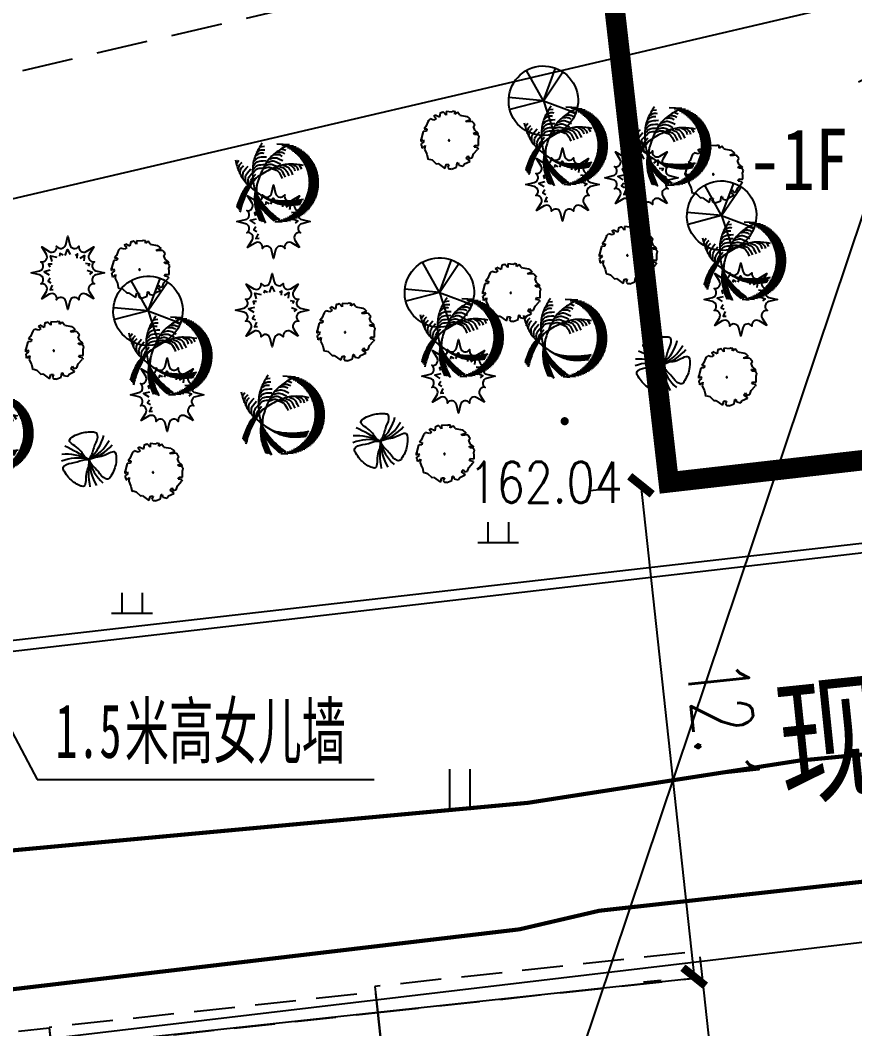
# Model space of a CAD drawing. Extents: x -809667 to 586099, y 3084146 to 3634412.
# Drawn here: x 381918.94 to 381939.36, y 3085664.1 to 3085688.77 of the extents above; entities that cross this region are included whole.
import ezdxf
from ezdxf.enums import TextEntityAlignment as Align

# ---------------------------------------------------------------- set-up
doc = ezdxf.new("R2010")
doc.units = 0
doc.header["$LTSCALE"] = 0.5
doc.header["$PDSIZE"] = 0.2
for name, pattern in [('CONTINOUS', [0]), ('DASHED', [0.75, 0.5, -0.25]), ('X3', [5, 4, -1]), ('X5', [3, 2, -1])]:
    doc.linetypes.add(name, pattern=pattern)
doc.layers.get('0').update_dxf_attribs({"linetype": 'CONTINUOUS'})
doc.layers.get('Defpoints').update_dxf_attribs({"linetype": 'CONTINUOUS'})
for name, color, linetype in [('A-S-TREE', 95, 'CONTINUOUS'), ('DIM_COOR', 3, 'CONTINUOUS'), ('DIM_LEAD', 3, 'CONTINUOUS'), ('dxt', 252, 'CONTINUOUS'), ('GCD', 252, 'CONTINUOUS'), ('JMD', 7, 'CONTINUOUS'), ('PUB_DIM', 3, 'CONTINUOUS'), ('TREE', 3, 'CONTINUOUS'), ('TREE1', 7, 'CONTINUOUS'), ('图框', 4, 'CONTINUOUS'), ('建筑', 7, 'CONTINUOUS'), ('文字', 7, 'CONTINUOUS'), ('树木', 94, 'CONTINUOUS'), ('绿化图层', 84, 'CONTINUOUS'), ('设计图层', 7, 'CONTINUOUS'), ('道路', 4, 'CONTINUOUS')]:
    doc.layers.add(name, color=color, linetype=linetype)
doc.styles.add('-宋体', font='', dxfattribs={"width": 0.6})
doc.styles.add('_TCH_DIM_T3', font='SIMPLEX', dxfattribs={"width": 0.705882, "bigfont": 'GBCBIG'})
doc.styles.add('DIMST', font='', dxfattribs={"width": 0.8})
doc.styles.add('HZ', font='', dxfattribs={"width": 0.8})
doc.styles.get("Standard").update_dxf_attribs({"font": 'rs.shx', "bigfont": 'hztxt.shx'})
doc.styles.get('-宋体').set_extended_font_data('NSimSun')
doc.styles.get('DIMST').set_extended_font_data('SimSun')
doc.styles.get('HZ').set_extended_font_data('NSimSun')
doc.linetypes.add('10422', pattern='A,2,[150,AAA.SHX,S=1,R=0,X=0,Y=1],2,[177,AAA.SHX,S=1,R=0,X=0,Y=0.8],1e-09', length=4)
doc.dimstyles.new('_TCH_ARCH&&1', dxfattribs={"dimtxt": 1.4875, "dimasz": 0.5, "dimexe": 1.25, "dimexo": 1.5, "dimgap": 0.63125, "dimtad": 1, "dimdec": 1, "dimzin": 0, "dimdsep": 46, "dimtxsty": '_TCH_DIM_T3', "dimblk": 'ARCHTICK', "dimcen": 0.09, "dimclrt": 7, "dimazin": 2, "dimtfac": 1, "dimtdec": 1, "dimtix": 1, "dimtmove": 2, "dimatfit": 3, "dimfxl": 0, "dimtolj": 1, "dimtzin": 0, "dimarcsym": 0})

# ---------------------------------------------------------------- blocks, each defined once
blk = doc.blocks.new('gc119')
at = {"color": 0}
for p, q in [((-0.5, 1), (-0.5, 0)), ((0.5, 1), (0.5, 0)), ((-1, 0), (1, 0))]:
    blk.add_line(p, q, dxfattribs=at)
blk = doc.blocks.new('gc121')
at = {"color": 0}
for p, q in [((-0.5, -1), (-0.5, 1)), ((0.5, -1), (0.5, 1))]:
    blk.add_line(p, q, dxfattribs=at)
blk = doc.blocks.new('GC200')
at = {"color": 0, "linetype": 'Continuous', "const_width": 0.2, "flags": 128}
blk.add_lwpolyline([(-0.1, 0, 1), (0.1, 0, 1)], format="xyb", close=True, dxfattribs=at)
blk = doc.blocks.new('TREE1')
at = {"layer": 'A-S-TREE', "color": 0}
for p, q in [((-50, 23), (36, 4021)), ((-50, 23), (-3120, 2586)), ((-49, 22), (-3255, -2371)), ((-49, 23), (-2621, -3042)), ((-50, 23), (629, -3920)), ((-50, 23), (3590, -1636)), ((-50, 23), (3937, -304))]:
    blk.add_line(p, q, dxfattribs=at)
blk.add_ellipse((-50, 22), major_axis=(4000, 0), ratio=0.9999998, dxfattribs=at)
blk = doc.blocks.new('T-7')
at = {"layer": 'TREE', "color": 8, "ltscale": 200, "xscale": 0.4020618556701031, "yscale": 0.4020618556701031, "zscale": 0.4020618556701031, "rotation": 199.2879054791862}
blk.add_blockref('TREE1', (4, 110), dxfattribs=at)
blk = doc.blocks.new('*E54')
at = {"layer": 'TREE', "color": 0}
blk.add_ellipse((-2.37, 3.56), major_axis=(2.7, 1.39), ratio=1, start_param=0.518575, end_param=0.519414, dxfattribs=at)
blk = doc.blocks.new('A$C4C586FE1')
at = {"layer": 'TREE', "color": 0}
for p, q in [((570, 2555), (514, 2441)), ((785, 2557), (585, 2566)), ((842, 2436), (785, 2557)), ((1100, 2801), (873, 2660)), ((873, 2660), (885, 2449)), ((1294, 2743), (1193, 2819)), ((1261, 2599), (1294, 2743)), ((1389, 2617), (1261, 2599)), ((1418, 2836), (1389, 2617)), ((1787, 2660), (1418, 2836)), ((1875, 2686), (1787, 2660)), ((2108, 2532), (1875, 2686)), ((2261, 2516), (2108, 2532)), ((2273, 2551), (2261, 2516)), ((2411, 2297), (2336, 2500)), ((208, 2079), (171, 1878)), ((330, 2136), (208, 2079)), ((514, 2441), (288, 2276)), ((288, 2276), (288, 2250)), ((288, 2250), (484, 2157)), ((422, 2031), (330, 2136)), ((484, 2157), (422, 2031)), ((885, 2449), (842, 2436)), ((2434, 2275), (2411, 2297)), ((2565, 2086), (2434, 2275)), ((2577, 1905), (2565, 2086)), ((2688, 2051), (2577, 1905)), ((6, 1547), (198, 1550)), ((171, 1878), (16, 1628)), ((198, 1550), (173, 1443)), ((2666, 1735), (2772, 1843)), ((2724, 1646), (2666, 1735)), ((2799, 1744), (2724, 1646)), ((2788, 1244), (2821, 1629)), ((173, 1443), (0, 1425)), ((0, 1425), (27, 1279)), ((27, 1279), (67, 1102)), ((67, 988), (67, 1102)), ((67, 988), (157, 906)), ((2632, 1202), (2788, 1244)), ((2635, 1086), (2632, 1202)), ((2775, 1105), (2635, 1086)), ((2702, 978), (2775, 1105)), ((335, 852), (122, 842)), ((123, 841), (320, 727)), ((157, 906), (291, 931)), ((291, 931), (335, 852)), ((320, 727), (414, 564)), ((414, 564), (369, 464)), ((2275, 501), (2371, 599)), ((2419, 413), (2275, 501)), ((2371, 599), (2563, 580)), ((2643, 702), (2702, 978)), ((513, 326), (783, 402)), ((827, 368), (610, 253)), ((783, 402), (827, 368)), ((1176, 133), (821, 132)), ((1176, 133), (1302, 10)), ((1302, 10), (1413, 132)), ((1413, 132), (1432, 0)), ((1540, 5), (1587, 59)), ((1587, 59), (1859, 85)), ((1826, 254), (2000, 124)), ((1859, 85), (1826, 254)), ((2130, 415), (2352, 350)), ((2132, 192), (2130, 415))]:
    blk.add_line(p, q, dxfattribs=at)
at = {"layer": 'TREE', "color": 0, "extrusion": (0, 0, -1)}
for major_axis, start_param, end_param in [((1003, 1003), -1.426629, -1.413216), ((1003, 1003), -1.011805, -0.945114), ((1003, 1003), -0.139248, -0.081961), ((839, 1144), 0.475418, 0.633835), ((1003, 1003), 4.017991, 4.075425), ((1003, 1003), 0.553886, 0.636541), ((1003, 1003), 1.314933, 1.417635), ((839, 1143), 3.200433, 3.340883), ((839, 1144), 2.942836, 3.115157), ((1003, 1003), 2.270337, 2.346427), ((1003, 1003), 1.829101, 1.934165), ((1003, 1003), 1.573401, 1.638153)]:
    blk.add_ellipse((1418, 1418), major_axis=major_axis, ratio=1, start_param=start_param, end_param=end_param, dxfattribs=at)
at = {"layer": 'TREE', "color": 0, "linetype": 'Continuous'}
for start_param, end_param in [(0.01341, 3.155003), (3.155003, 6.296595)]:
    blk.add_ellipse((1466, 1447), major_axis=(19.2, 19.2), ratio=1, start_param=start_param, end_param=end_param, dxfattribs=at)
at = {"layer": 'TREE', "color": 8, "linetype": 'CONTINOUS', "extrusion": (0, 0, -1), "xscale": 467.4085850556439, "yscale": 467.4085850556439, "zscale": -467.4085850556439, "rotation": 278.9250190116231}
blk.add_blockref('*E54', (-2893, 66), dxfattribs=at)
blk = doc.blocks.new('红枫')
at = {"color": 0}
blk.add_lwpolyline([(1297, -1371), (924, -1143, 0.665495), (552, -1412, 0.665495), (98, -1485), (-4, -1910), (-107, -1485, 0.665495), (-561, -1412, 0.665495), (-933, -1143), (-1306, -1371), (-1078, -998, 0.665495), (-1348, -625, 0.665495), (-1420, -172), (-1845, -69), (-1420, 34, 0.665495), (-1348, 487, 0.665495), (-1078, 859), (-1306, 1233), (-933, 1005, 0.665495), (-561, 1274, 0.665495), (-107, 1347), (-4, 1772), (98, 1347, 0.665495), (552, 1274, 0.665495), (924, 1005), (1297, 1233), (1069, 859, 0.665495), (1339, 487, 0.665495), (1411, 34), (1836, -69), (1411, -172, 0.665495), (1339, -625, 0.665495), (1069, -998)], format="xyb", close=True, dxfattribs=at)
blk.add_lwpolyline([(1297, -1371), (924, -1143, 0.665495), (552, -1412, 0.665495), (98, -1485), (-4, -1910), (-107, -1485, 0.665495), (-561, -1412, 0.665495), (-933, -1143), (-1306, -1371), (-1078, -998, 0.665495), (-1348, -625, 0.665495), (-1420, -172), (-1845, -69), (-1420, 34, 0.665495), (-1348, 487, 0.665495), (-1078, 859), (-1306, 1233), (-933, 1005, 0.665495), (-561, 1274, 0.665495), (-107, 1347), (-4, 1772), (98, 1347, 0.665495), (552, 1274, 0.665495), (924, 1005), (1297, 1233), (1069, 859, 0.665495), (1339, 487, 0.665495), (1411, 34), (1836, -69), (1411, -172, 0.665495), (1339, -625, 0.665495), (1069, -998)], format="xyb", close=True, dxfattribs=at)
for points in [[(-137, 808), (-20, 1111), (120, 855)], [(-783, 497), (-869, 784), (-550, 714)], [(-231, 823), (-394, 901), (-417, 777)], [(462, 676), (478, 886), (369, 808)], [(618, 676), (836, 808), (797, 528)], [(-885, 61), (-1188, -9), (-931, -172)], [(-783, 372), (-962, 364), (-908, 217)], [(891, 411), (1085, 388), (1023, 271)], [(968, 69), (1218, -32), (1085, -141)], [(-892, -336), (-994, -484), (-846, -561)], [(-783, -678), (-892, -911), (-737, -896)]]:
    blk.add_lwpolyline(points, dxfattribs=at)
blk = doc.blocks.new('03')
at = {"layer": '树木', "color": 0}
for p, q in [((-0.67, 1.254), (-0.82, 0.951)), ((-0.616, 1.295), (-0.765, 0.994)), ((-0.566, 1.329), (-0.714, 1.031)), ((-0.518, 1.358), (-0.665, 1.062)), ((-0.472, 1.383), (-0.618, 1.088)), ((-0.428, 1.405), (-0.573, 1.111)), ((-0.385, 1.424), (-0.53, 1.131)), ((-0.343, 1.441), (-0.488, 1.149)), ((-0.303, 1.456), (-0.447, 1.164)), ((-0.263, 1.468), (-0.407, 1.178)), ((-0.224, 1.479), (-0.367, 1.189)), ((-0.186, 1.489), (-0.329, 1.199)), ((-0.148, 1.496), (-0.291, 1.208)), ((-0.112, 1.503), (-0.254, 1.215)), ((-0.076, 1.508), (-0.218, 1.221)), ((-0.04, 1.512), (-0.182, 1.225)), ((-0.005, 1.516), (-0.147, 1.229)), ((0.029, 1.518), (-0.112, 1.231)), ((0.063, 1.519), (-0.078, 1.232)), ((0.097, 1.519), (-0.045, 1.233)), ((0.13, 1.518), (-0.011, 1.232)), ((0.163, 1.516), (0.021, 1.231)), ((0.195, 1.513), (0.054, 1.229)), ((0.227, 1.51), (0.086, 1.225)), ((0.258, 1.506), (0.117, 1.221)), ((0.289, 1.501), (0.148, 1.217)), ((0.32, 1.495), (0.179, 1.211)), ((0.35, 1.488), (0.209, 1.205)), ((0.38, 1.481), (0.239, 1.198)), ((0.409, 1.473), (0.269, 1.19)), ((0.438, 1.464), (0.298, 1.182)), ((0.467, 1.455), (0.327, 1.173)), ((0.496, 1.445), (0.356, 1.163)), ((0.524, 1.434), (0.384, 1.152)), ((0.552, 1.423), (0.412, 1.141)), ((0.579, 1.411), (0.44, 1.129)), ((0.606, 1.398), (0.467, 1.117)), ((0.633, 1.384), (0.494, 1.104)), ((0.66, 1.37), (0.521, 1.09)), ((0.686, 1.355), (0.547, 1.075)), ((0.712, 1.34), (0.573, 1.06)), ((0.737, 1.324), (0.598, 1.044)), ((0.762, 1.307), (0.624, 1.028)), ((0.787, 1.289), (0.649, 1.01)), ((0.811, 1.271), (0.673, 0.992)), ((0.835, 1.252), (0.697, 0.974)), ((-0.875, 1.043), (-1.045, 0.699)), ((-0.794, 1.14), (-0.951, 0.823)), ((-0.728, 1.204), (-0.881, 0.896)), ((-0.302, 0.9), (-0.254, 0.932)), ((-0.254, 0.932), (-0.216, 0.957)), ((-0.216, 0.957), (-0.187, 0.974)), ((-0.197, 1.084), (-0.062, 1.101)), ((-0.187, 0.974), (-0.161, 0.985)), ((-0.161, 0.985), (-0.138, 0.991)), ((-0.138, 0.991), (-0.113, 0.992)), ((-0.113, 0.992), (-0.083, 0.991)), ((-0.083, 0.991), (-0.047, 0.988)), ((0.859, 1.233), (0.721, 0.954)), ((0.883, 1.212), (0.745, 0.934)), ((0.906, 1.191), (0.768, 0.913)), ((0.928, 1.169), (0.791, 0.892)), ((0.95, 1.146), (0.813, 0.869)), ((0.972, 1.123), (0.835, 0.846)), ((0.994, 1.098), (0.857, 0.822)), ((1.015, 1.073), (0.878, 0.797)), ((1.035, 1.047), (0.899, 0.771)), ((1.055, 1.02), (0.919, 0.744)), ((1.075, 0.992), (0.939, 0.717)), ((1.094, 0.963), (0.958, 0.688)), ((1.112, 0.933), (0.977, 0.658)), ((-0.86, 0.779), (-0.766, 0.877)), ((-0.825, 0.57), (-0.808, 0.625)), ((-0.808, 0.625), (-0.795, 0.668)), ((-0.795, 0.668), (-0.782, 0.7)), ((-0.782, 0.7), (-0.769, 0.724)), ((-0.769, 0.724), (-0.755, 0.744)), ((-0.755, 0.744), (-0.737, 0.761)), ((-0.746, 0.601), (-0.733, 0.625)), ((-0.737, 0.761), (-0.713, 0.779)), ((-0.733, 0.625), (-0.719, 0.645)), ((-0.719, 0.645), (-0.701, 0.662)), ((-0.713, 0.779), (-0.683, 0.8)), ((-0.701, 0.662), (-0.677, 0.68)), ((-0.677, 0.68), (-0.647, 0.701)), ((-0.576, 0.612), (-0.512, 0.669)), ((-0.378, 0.625), (-0.337, 0.672)), ((-0.337, 0.801), (-0.289, 0.833)), ((-0.337, 0.672), (-0.302, 0.707)), ((-0.302, 0.707), (-0.271, 0.733)), ((-0.289, 0.833), (-0.251, 0.857)), ((-0.281, 0.615), (-0.248, 0.632)), ((-0.271, 0.733), (-0.237, 0.751)), ((-0.251, 0.857), (-0.221, 0.874)), ((-0.248, 0.632), (-0.208, 0.644)), ((-0.237, 0.751), (-0.198, 0.763)), ((-0.221, 0.874), (-0.196, 0.885)), ((-0.208, 0.644), (-0.158, 0.651)), ((-0.198, 0.763), (-0.148, 0.77)), ((-0.196, 0.885), (-0.172, 0.891)), ((-0.172, 0.891), (-0.147, 0.893)), ((-0.158, 0.651), (-0.092, 0.656)), ((-0.148, 0.77), (-0.082, 0.775)), ((-0.147, 0.893), (-0.118, 0.892)), ((-0.118, 0.892), (-0.081, 0.889)), ((-0.092, 0.656), (-0.007, 0.66)), ((-0.082, 0.775), (0.003, 0.779)), ((1.13, 0.902), (0.995, 0.628)), ((1.148, 0.869), (1.012, 0.596)), ((1.165, 0.835), (1.029, 0.562)), ((1.181, 0.8), (1.046, 0.528)), ((1.196, 0.764), (1.061, 0.492)), ((1.211, 0.725), (1.076, 0.454)), ((1.224, 0.685), (1.09, 0.415)), ((1.237, 0.643), (1.103, 0.373)), ((-1.175, 0.191), (-1.137, 0.321)), ((-0.789, 0.471), (-0.772, 0.526)), ((-0.772, 0.526), (-0.759, 0.569)), ((-0.759, 0.569), (-0.746, 0.601)), ((-0.711, 0.308), (-0.708, 0.371)), ((-0.708, 0.371), (-0.704, 0.42)), ((-0.704, 0.42), (-0.696, 0.46)), ((-0.696, 0.46), (-0.681, 0.495)), ((-0.681, 0.495), (-0.658, 0.529)), ((-0.658, 0.529), (-0.623, 0.567)), ((-0.642, 0.272), (-0.637, 0.322)), ((-0.637, 0.322), (-0.629, 0.362)), ((-0.629, 0.362), (-0.615, 0.396)), ((-0.623, 0.567), (-0.576, 0.612)), ((-0.615, 0.396), (-0.591, 0.43)), ((-0.591, 0.43), (-0.557, 0.468)), ((-0.557, 0.468), (-0.509, 0.513)), ((-0.548, 0.298), (-0.525, 0.332)), ((-0.525, 0.332), (-0.49, 0.369)), ((-0.509, 0.513), (-0.445, 0.57)), ((-0.49, 0.369), (-0.442, 0.414)), ((-0.442, 0.414), (-0.379, 0.471)), ((-0.426, 0.289), (-0.378, 0.334)), ((-0.4, 0.285), (-0.358, 0.332)), ((-0.399, 0.387), (-0.358, 0.435)), ((-0.388, 0.506), (-0.347, 0.553)), ((-0.378, 0.334), (-0.314, 0.391)), ((-0.358, 0.435), (-0.323, 0.47)), ((-0.358, 0.332), (-0.324, 0.368)), ((-0.347, 0.553), (-0.313, 0.589)), ((-0.324, 0.368), (-0.292, 0.394)), ((-0.323, 0.47), (-0.292, 0.496)), ((-0.313, 0.589), (-0.281, 0.615)), ((-0.292, 0.496), (-0.259, 0.514)), ((-0.292, 0.394), (-0.259, 0.411)), ((-0.259, 0.514), (-0.219, 0.525)), ((-0.259, 0.411), (-0.219, 0.423)), ((-0.219, 0.525), (-0.169, 0.533)), ((-0.219, 0.423), (-0.169, 0.43)), ((-0.169, 0.533), (-0.103, 0.538)), ((-0.169, 0.43), (-0.104, 0.435)), ((-0.104, 0.435), (-0.018, 0.439)), ((-0.103, 0.538), (-0.018, 0.542)), ((1.248, 0.599), (1.115, 0.33)), ((1.259, 0.552), (1.126, 0.284)), ((1.267, 0.502), (1.135, 0.235)), ((1.274, 0.449), (1.143, 0.183)), ((1.279, 0.391), (1.149, 0.127)), ((1.282, 0.328), (1.152, 0.066)), ((-1.07, 0.184), (-1.066, 0.208)), ((-1.07, 0.157), (-1.07, 0.184)), ((-1.066, 0.123), (-1.07, 0.157)), ((-1.066, 0.208), (-1.058, 0.232)), ((-1.059, 0.078), (-1.066, 0.123)), ((-1.048, 0.021), (-1.059, 0.078)), ((-1.058, 0.232), (-1.045, 0.259)), ((-1.045, 0.259), (-1.028, 0.291)), ((-0.992, 0.113), (-0.988, 0.137)), ((-0.992, 0.086), (-0.992, 0.113)), ((-0.988, 0.052), (-0.992, 0.086)), ((-0.988, 0.137), (-0.98, 0.161)), ((-0.981, 0.007), (-0.988, 0.052)), ((-0.97, -0.05), (-0.981, 0.007)), ((-0.98, 0.161), (-0.967, 0.188)), ((-0.967, 0.188), (-0.95, 0.22)), ((-0.886, 0.022), (-0.881, 0.063)), ((-0.882, -0.016), (-0.886, 0.022)), ((-0.881, 0.063), (-0.867, 0.112)), ((-0.867, 0.112), (-0.846, 0.174)), ((-0.846, 0.174), (-0.816, 0.254)), ((-0.781, -0.035), (-0.776, 0.006)), ((-0.776, 0.006), (-0.763, 0.055)), ((-0.763, 0.055), (-0.741, 0.118)), ((-0.741, 0.118), (-0.711, 0.197)), ((-0.658, -0.001), (-0.636, 0.061)), ((-0.644, 0.21), (-0.642, 0.272)), ((-0.636, 0.061), (-0.606, 0.141)), ((-0.577, 0.111), (-0.575, 0.174)), ((-0.575, 0.174), (-0.571, 0.223)), ((-0.571, 0.223), (-0.563, 0.263)), ((-0.564, -0.042), (-0.542, 0.02)), ((-0.563, 0.263), (-0.548, 0.298)), ((-0.542, 0.02), (-0.512, 0.1)), ((-0.513, 0.031), (-0.511, 0.094)), ((-0.511, 0.094), (-0.507, 0.143)), ((-0.507, 0.143), (-0.498, 0.183)), ((-0.498, 0.183), (-0.484, 0.218)), ((-0.484, 0.218), (-0.46, 0.252)), ((-0.46, 0.252), (-0.426, 0.289)), ((1.256, 0.074), (1.135, -0.17)), ((1.273, 0.175), (1.147, -0.078)), ((1.28, 0.257), (1.152, -0.001)), ((-0.871, -0.055), (-0.882, -0.016)), ((-0.852, -0.1), (-0.871, -0.055)), ((-0.825, -0.157), (-0.852, -0.1)), ((-0.778, -0.072), (-0.781, -0.035)), ((-0.766, -0.112), (-0.778, -0.072)), ((-0.747, -0.157), (-0.766, -0.112)), ((-0.72, -0.214), (-0.747, -0.157)), ((-0.676, -0.091), (-0.671, -0.05)), ((-0.673, -0.129), (-0.676, -0.091)), ((-0.662, -0.168), (-0.673, -0.129)), ((-0.671, -0.05), (-0.658, -0.001)), ((-0.642, -0.214), (-0.662, -0.168)), ((-0.615, -0.27), (-0.642, -0.214)), ((-0.582, -0.132), (-0.577, -0.091)), ((-0.579, -0.17), (-0.582, -0.132)), ((-0.568, -0.209), (-0.579, -0.17)), ((-0.577, -0.091), (-0.564, -0.042)), ((-0.549, -0.255), (-0.568, -0.209)), ((-0.522, -0.311), (-0.549, -0.255)), ((-0.507, -0.373), (-0.545, -0.296)), ((-0.413, -0.332), (-0.451, -0.255)), ((1.213, -0.081), (1.117, -0.275)), ((-0.969, -0.678), (-1.039, -0.562)), ((-0.93, -0.537), (-0.942, -0.502)), ((-0.919, -0.564), (-0.93, -0.537)), ((-0.908, -0.586), (-0.919, -0.564)), ((-0.893, -0.606), (-0.908, -0.586)), ((-0.872, -0.624), (-0.893, -0.606)), ((-0.825, -0.529), (-0.837, -0.494)), ((-0.814, -0.556), (-0.825, -0.529)), ((-0.803, -0.578), (-0.814, -0.556)), ((-0.788, -0.597), (-0.803, -0.578)), ((-0.767, -0.616), (-0.788, -0.597)), ((-0.733, -0.449), (-0.77, -0.372)), ((-0.74, -0.637), (-0.767, -0.616)), ((-0.702, -0.507), (-0.733, -0.449)), ((-0.675, -0.55), (-0.702, -0.507)), ((-0.648, -0.582), (-0.675, -0.55)), ((-0.62, -0.411), (-0.658, -0.334)), ((-0.618, -0.605), (-0.648, -0.582)), ((-0.589, -0.469), (-0.62, -0.411)), ((-0.582, -0.623), (-0.618, -0.605)), ((-0.562, -0.512), (-0.589, -0.469)), ((-0.535, -0.543), (-0.562, -0.512)), ((-0.506, -0.567), (-0.535, -0.543)), ((-0.476, -0.431), (-0.507, -0.373)), ((-0.469, -0.585), (-0.506, -0.567)), ((-0.449, -0.474), (-0.476, -0.431)), ((-0.423, -0.602), (-0.469, -0.585)), ((-0.422, -0.505), (-0.449, -0.474)), ((-0.363, -0.621), (-0.423, -0.602)), ((-0.393, -0.529), (-0.422, -0.505)), ((-0.382, -0.39), (-0.413, -0.332)), ((-0.356, -0.547), (-0.393, -0.529)), ((-0.355, -0.433), (-0.382, -0.39)), ((-0.31, -0.564), (-0.356, -0.547)), ((-0.328, -0.465), (-0.355, -0.433)), ((-0.299, -0.488), (-0.328, -0.465)), ((-0.25, -0.583), (-0.31, -0.564)), ((-0.262, -0.506), (-0.299, -0.488)), ((-0.216, -0.524), (-0.262, -0.506)), ((-0.156, -0.542), (-0.216, -0.524)), ((-0.845, -0.645), (-0.872, -0.624)), ((-0.807, -0.67), (-0.845, -0.645)), ((-0.758, -0.701), (-0.807, -0.67)), ((-0.703, -0.661), (-0.74, -0.637)), ((-0.653, -0.692), (-0.703, -0.661)), ((-0.536, -0.64), (-0.582, -0.623)), ((-0.476, -0.659), (-0.536, -0.64))]:
    blk.add_line(p, q, dxfattribs=at)
for centre, radius, start, end in [((1.529, 0.053), 2.01, 145.484, 157.144), ((1.13, 1.067), 2.01, 184.5918, 196.2518), ((0.723, 0.392), 1.136, 157.144, 178.0247), ((-1.037, 1.127), 2.015, 333.2953, 346.1281), ((-1.695, 1.287), 2.564, 344.0494, 348.9103), ((-1.525, 1.295), 2.429, 341.9996, 346.9383), ((-0.949, 1.103), 1.865, 340.6014, 347.749), ((-0.615, 0.978), 1.543, 341.8041, 348.6651), ((0.29, 0.822), 1.136, 196.2518, 217.1325), ((2.203, 0.341), 2.616, 178.0247, 188.7387), ((-1.525, 1.295), 2.429, 328.3844, 336.1061), ((-1.695, 1.287), 2.564, 331.6293, 339.1884), ((-0.949, 1.103), 1.865, 330.5829, 340.6014), ((-1.525, 1.295), 2.429, 336.1061, 341.9996), ((-1.695, 1.287), 2.564, 339.1884, 344.0494), ((-0.615, 0.978), 1.543, 333.0784, 341.8041), ((0.455, 1.367), 2.01, 212.167, 223.827), ((1.471, 1.716), 2.616, 217.1325, 227.8465), ((-1.525, 1.295), 2.429, 320.6626, 328.3844), ((-1.695, 1.287), 2.564, 324.0702, 331.6293), ((-0.615, 0.978), 1.543, 310.3156, 321.697), ((-0.949, 1.103), 1.865, 321.6616, 330.5829), ((-0.255, 0.733), 1.141, 313.3698, 333.2953), ((-0.615, 0.978), 1.543, 321.697, 333.0784), ((-0.176, 0.762), 1.136, 223.827, 244.7077), ((0.457, 2.1), 2.616, 244.7077, 255.4217), ((2.109, 0.327), 2.521, 188.7387, 199.6532), ((1.426, 0.349), 1.865, 199.0237, 207.9449), ((1.834, 0.799), 2.429, 206.9459, 214.6677), ((1.407, 1.646), 2.521, 227.8465, 238.7609), ((-1.203, 1.737), 2.521, 302.4554, 313.3698), ((-0.949, 1.103), 1.865, 312.7403, 321.6616), ((0.1, 1.47), 2.015, 286.2616, 299.0944), ((-0.11, 1.943), 2.429, 289.0724, 294.9659), ((-0.232, 2.062), 2.564, 292.1547, 297.0157), ((0.142, 1.391), 1.865, 293.5677, 300.7153), ((-0.11, 1.943), 2.429, 294.9659, 299.9046), ((0.278, 1.061), 1.543, 294.7704, 301.6313), ((-0.232, 2.062), 2.564, 297.0157, 301.8766), ((-0.706, 0.442), 1.136, 270.8607, 291.7414), ((1.894, 0.958), 2.564, 210.3535, 217.9126), ((1.177, 0.094), 1.543, 196.5989, 207.9803), ((-1.254, 1.817), 2.616, 291.7414, 302.4554), ((0.808, -0.138), 1.141, 199.6532, 219.5786), ((1.426, 0.349), 1.865, 207.9449, 216.8662), ((0.433, 2.009), 2.521, 255.4217, 266.3361), ((1.834, 0.799), 2.429, 214.6677, 222.3894), ((0.863, 1.233), 1.865, 238.1314, 247.0527), ((0.896, 1.839), 2.429, 246.0537, 253.7754), ((0.842, 2.001), 2.564, 249.4612, 257.0204), ((0.831, 0.877), 1.543, 235.7067, 247.0881), ((0.142, 1.391), 1.865, 265.7066, 274.6279), ((-0.11, 1.943), 2.429, 273.6289, 281.3506), ((-0.232, 2.062), 2.564, 277.0364, 284.5956), ((0.278, 1.061), 1.543, 263.2819, 274.6633), ((0.691, 0.465), 1.141, 238.7609, 258.6864), ((0.863, 1.233), 1.865, 247.0527, 255.974), ((0.896, 1.839), 2.429, 253.7754, 261.4972), ((0.831, 0.877), 1.543, 247.0881, 258.4695), ((0.842, 2.001), 2.564, 257.0204, 264.5795), ((0.345, 0.631), 1.141, 266.3361, 286.2616), ((0.142, 1.391), 1.865, 274.6279, 283.5492), ((-0.11, 1.943), 2.429, 281.3506, 289.0724), ((0.278, 1.061), 1.543, 274.6633, 286.0447), ((0.863, 1.233), 1.865, 255.974, 265.9925), ((-0.232, 2.062), 2.564, 284.5956, 292.1547), ((0.896, 1.839), 2.429, 261.4972, 267.3907), ((0.142, 1.391), 1.865, 283.5492, 293.5677), ((0.842, 2.001), 2.564, 264.5795, 269.4404), ((0.278, 1.061), 1.543, 286.0447, 294.7704), ((0.896, 1.839), 2.429, 267.3907, 272.3294), ((0.842, 2.001), 2.564, 269.4404, 274.3014), ((-0.719, 1.316), 2.01, 259.2007, 270.8607), ((1.177, 0.094), 1.543, 207.9803, 219.3617), ((1.894, 0.958), 2.564, 217.9126, 225.4718), ((1.483, 0.42), 2.015, 219.5786, 232.4114), ((1.426, 0.349), 1.865, 216.8662, 226.8847), ((1.177, 0.094), 1.543, 219.3617, 228.0874), ((1.834, 0.799), 2.429, 222.3894, 228.2829), ((1.894, 0.958), 2.564, 225.4718, 230.3327), ((0.863, 1.323), 2.015, 258.6864, 271.5192), ((0.831, 0.877), 1.543, 258.4695, 267.1952), ((0.863, 1.233), 1.865, 265.9925, 273.1401), ((0.831, 0.877), 1.543, 267.1952, 274.0561), ((1.177, 0.094), 1.543, 228.0874, 234.9484), ((1.426, 0.349), 1.865, 226.8847, 234.0323), ((1.834, 0.799), 2.429, 228.2829, 233.2216), ((1.894, 0.958), 2.564, 230.3327, 235.1936)]:
    blk.add_arc(centre, radius, start, end, dxfattribs=at)
blk = doc.blocks.new('白玉兰')
at = {"color": 0}
for centre, radius, start, end in [((-1261, 1665), 2054, 309.3934, 347.1655), ((-4729, -6984), 8429, 56.1879, 65.279), ((-713, 1844), 1941, 291.8214, 332.6346), ((-478, 2077), 2115, 283.2993, 320.8528), ((-559, -2135), 2214, 76.7033, 111.4018), ((-1148, -2037), 2310, 61.625, 95.1491), ((4371, -556), 4392, 172.1708, 190.6677), ((2827, 107), 2821, 182.2544, 209.8868), ((2146, 475), 2185, 193.3063, 228.4107)]:
    blk.add_arc(centre, radius, start, end, dxfattribs=at)
for points in [[(-33, 16), (-233, 73), (-342, 562), (-1254, 922), (-425, 1375), (-33, 1392), (376, 1386), (477, 1091), (236, 716), (185, 277), (29, 67), (-7, 18)], [(36, -22), (99, -220), (-250, -580), (-51, -1540), (-885, -1095), (-1114, -777), (-1334, -432), (-1142, -186), (-697, -181), (-301, 17), (-41, 2), (21, -1)], [(8, 31), (155, 177), (635, 34), (1395, 653), (1385, -291), (1209, -641), (1004, -995), (697, -939), (487, -546), (129, -287), (22, -49), (-3, 7)]]:
    blk.add_open_spline(points, degree=3, knots=[0, 0, 0, 0, 621.989778, 1340.944545, 1869.007736, 2592.427455, 2798.699245, 2915.827596, 3435.261502, 4029.77129, 4212.300518, 4212.300518, 4212.300518, 4212.300518], dxfattribs=at)
blk = doc.blocks.new('_ArchTick')
at = {"color": 0, "linetype": 'ByBlock', "const_width": 0.4}
blk.add_lwpolyline([(-0.5, -0.5), (0.5, 0.5)], dxfattribs=at)
blk = doc.blocks.new('*D89')
at = {"layer": 'Defpoints', "color": 0, "linetype": 'Continuous', "transparency": 16777216}
for p in [(381931.722, 3085706.589), (381940.771, 3085687.908), (381940.799, 3085687.921)]:
    blk.add_point(p, dxfattribs=at)
at = {"layer": 'PUB_DIM', "color": 0, "linetype": 'Continuous', "lineweight": -2, "transparency": 16777216}
for p, q in [((381931.695, 3085706.575), (381940.771, 3085687.908)), ((381930.373, 3085705.933), (381930.57, 3085706.029)), ((381939.45, 3085687.265), (381939.647, 3085687.361))]:
    blk.add_line(p, q, dxfattribs=at)
at = {"layer": 'PUB_DIM', "color": 0, "linetype": 'Continuous', "lineweight": -2, "transparency": 16777216, "xscale": 0.5, "yscale": 0.5, "zscale": 0.5}
for p, rotation in [((381931.695, 3085706.575), 115.9294534701407), ((381940.771, 3085687.908), 295.9294534701407)]:
    blk.add_blockref('_ArchTick', p, dxfattribs=dict(at, rotation=rotation))
at = {"layer": 'PUB_DIM', "color": 7, "linetype": 'Continuous', "transparency": 16777216, "insert": (381937.469, 3085697.843), "char_height": 1.4875, "attachment_point": 5, "rotation": 295.9295, "style": '_TCH_DIM_T3'}
blk.add_mtext('\\A1;20.8', dxfattribs=at)
blk = doc.blocks.new('*D92')
at = {"layer": 'Defpoints', "color": 0, "linetype": 'Continuous', "transparency": 16777216}
for p in [(381934.807, 3085677.47), (381936.109, 3085665.45), (381935.43, 3085665.376)]:
    blk.add_point(p, dxfattribs=at)
at = {"layer": 'PUB_DIM', "color": 0, "linetype": 'Continuous', "lineweight": -2, "transparency": 16777216}
for p, q in [((381933.315, 3085677.309), (381932.885, 3085677.262)), ((381934.127, 3085677.397), (381935.43, 3085665.376)), ((381934.618, 3085665.288), (381934.187, 3085665.241))]:
    blk.add_line(p, q, dxfattribs=at)
at = {"layer": 'PUB_DIM', "color": 0, "linetype": 'Continuous', "lineweight": -2, "transparency": 16777216, "xscale": 0.5, "yscale": 0.5, "zscale": 0.5}
for p, rotation in [((381934.127, 3085677.397), 96.1841886316791), ((381935.43, 3085665.376), 276.1841886316791)]:
    blk.add_blockref('_ArchTick', p, dxfattribs=dict(at, rotation=rotation))
at = {"layer": 'PUB_DIM', "color": 7, "linetype": 'Continuous', "transparency": 16777216, "insert": (381936.146, 3085671.535), "char_height": 1.4875, "attachment_point": 5, "rotation": 276.1842, "style": '_TCH_DIM_T3'}
blk.add_mtext('\\A1;12.1', dxfattribs=at)

msp = doc.modelspace()

# ---------------------------------------------------------------- linework, layer by layer
at = {"layer": 'DIM_COOR', "color": 3, "linetype": 'Continuous'}
msp.add_line((381940.859, 3085687.922), (381931.334, 3085659.55), dxfattribs=at)
at = {"layer": 'DIM_LEAD', "linetype": 'Continuous'}
for p, q in [((381917.606, 3085673.495), (381919.357, 3085670.203)), ((381919.357, 3085670.203), (381927.603, 3085670.203))]:
    msp.add_line(p, q, dxfattribs=at)
at = {"layer": 'dxt', "color": 252, "linetype": 'X3', "const_width": 0.1, "flags": 128}
msp.add_lwpolyline([(381864.996, 3085663.509), (381931.36, 3085669.63), (381937.99, 3085670.661), (381949.415, 3085671.766), (381979.087, 3085675.645), (381996.535, 3085677.128), (382028.431, 3085683.467)], dxfattribs=at)
at = {"layer": 'dxt', "color": 252, "linetype": '10422'}
msp.add_lwpolyline([(381947.648, 3085678.932), (381947.953, 3085676.717), (381864.959, 3085667.096), (381864.453, 3085668.454)], dxfattribs=at)
at = {"layer": 'dxt', "color": 252, "linetype": 'Continuous', "const_width": 0.1, "flags": 128}
msp.add_lwpolyline([(381867.825, 3085659.051), (381931.154, 3085666.536), (381933.109, 3085666.991), (381943.687, 3085668.156), (381949.759, 3085669.138)], dxfattribs=at)
at = {"layer": 'dxt', "color": 252, "linetype": 'X5', "elevation": -859.299, "flags": 128}
for points in [[(381927.688, 3085664.5), (381935.634, 3085665.361), (381935.564, 3085666), (381927.619, 3085665.139)], [(381919.704, 3085663.635), (381927.688, 3085664.5), (381927.634, 3085665.001), (381919.65, 3085664.136)], [(381911.906, 3085661), (381913.54, 3085662.967), (381919.704, 3085663.635), (381919.652, 3085664.116), (381911.662, 3085663.251)]]:
    msp.add_lwpolyline(points, close=True, dxfattribs=at)
at = {"layer": 'dxt', "color": 252, "linetype": 'Continuous', "elevation": -859.299, "flags": 128}
for points in [[(381937.044, 3085652.342), (381935.634, 3085665.361), (381927.688, 3085664.5), (381928.574, 3085656.319), (381932.578, 3085656.753), (381933.001, 3085652.842), (381928.998, 3085652.408), (381929.099, 3085651.481)], [(381929.099, 3085651.481), (381927.688, 3085664.5), (381919.704, 3085663.635), (381919.719, 3085663.5), (381919.719, 3085663.5), (381921.115, 3085650.616)]]:
    msp.add_lwpolyline(points, close=True, dxfattribs=at)
at = {"layer": '建筑', "color": 142, "linetype": 'Continuous', "const_width": 0.5, "flags": 128}
msp.add_lwpolyline([(381931.81, 3085703.704), (381979.092, 3085737.471), (381987.694, 3085725.427), (381995.792, 3085715.333), (382012.173, 3085694.81), (382008.487, 3085685.885), (381934.807, 3085677.468)], close=True, dxfattribs=at)
at = {"layer": '文字', "color": 3, "linetype": 'Continuous'}
msp.add_line((381989.22, 3085681.657, -859.056), (381864.561, 3085667.399, -859.056), dxfattribs=at)
at = {"layer": '道路', "linetype": 'Continuous'}
msp.add_line((381855.039, 3085656.2, -859.056), (381990.585, 3085672.275, -859.056), dxfattribs=at)
at = {"layer": '道路', "color": 1, "linetype": 'DASHED', "ltscale": 5, "flags": 128}
msp.add_lwpolyline([(381945.77, 3085693.796), (381906.422, 3085684.599, -0.026829), (381905.471, 3085684.43), (381866.758, 3085679.67)], format="xyb", dxfattribs=at)
at = {"layer": '道路', "linetype": 'Continuous', "flags": 128}
msp.add_lwpolyline([(381940.617, 3085689.511), (381907.105, 3085681.678, -0.026829), (381905.838, 3085681.452), (381867.124, 3085676.693)], format="xyb", dxfattribs=at)

# ---------------------------------------------------------------- block references
at = {"layer": 'dxt', "color": 8, "linetype": 'Continuous', "xscale": 0.5, "yscale": 0.5}
for name, p in [('gc119', (381930.634, 3085675.996)), ('gc119', (381921.672, 3085674.27)), ('gc121', (381929.699, 3085669.954))]:
    msp.add_blockref(name, p, dxfattribs=at)
at = {"layer": 'GCD', "color": 8, "linetype": 'Continuous'}
ref = msp.add_blockref('GC200', (381932.261, 3085678.964, 162.045), dxfattribs=dict(at, xscale=0.5, yscale=0.5, zscale=0.5))
ref.add_attrib('height', '162.04', dxfattribs={"linetype": 'Continuous', "height": 1, "width": 0.8}).set_placement((381929.911, 3085677.471, 162.045), align=Align.MIDDLE_LEFT)
at = {"layer": 'TREE1', "color": 8, "xscale": 0.0005279999999329448, "yscale": 0.0005279999999329448, "zscale": 0.0005279999999329448}
for p in [(381931.726, 3085686.746), (381936.088, 3085683.935), (381929.181, 3085682.056), (381922.052, 3085681.606)]:
    msp.add_blockref('T-7', p, dxfattribs=at)
at = {"layer": '图框', "color": 8, "xscale": 0.0005, "yscale": 0.0005, "zscale": 0.0005, "rotation": 169.6965101826048}
for p in [(381930.283, 3085686.412), (381936.746, 3085685.583), (381934.645, 3085683.601), (381922.709, 3085683.255), (381931.79, 3085682.685), (381927.738, 3085681.722), (381920.609, 3085681.272), (381937.077, 3085680.622), (381930.17, 3085678.743), (381923.041, 3085678.293)]:
    msp.add_blockref('A$C4C586FE1', p, dxfattribs=at)
at = {"layer": '树木', "color": 8, "xscale": 0.8, "yscale": 0.8, "zscale": 0.8, "rotation": 292.8030004997092}
for p in [(381932.097, 3085685.66), (381934.626, 3085685.645), (381925.028, 3085684.753), (381936.459, 3085682.848), (381929.551, 3085680.97), (381932.081, 3085680.955), (381922.422, 3085680.52), (381925.173, 3085679.076), (381918.045, 3085678.626)]:
    msp.add_blockref('03', p, dxfattribs=at)
at = {"layer": '绿化图层', "color": 8, "linetype": 'Continuous', "xscale": 0.0004880798049271107, "yscale": 0.0004880798049271107, "zscale": 0.04880798235096967}
for p in [(381934.655, 3085680.352), (381927.747, 3085678.474), (381920.619, 3085678.024)]:
    msp.add_blockref('白玉兰', p, dxfattribs=at)
at = {"layer": '设计图层', "color": 8, "linetype": 'Continuous', "xscale": 0.000487636998295784, "yscale": 0.000487636998295784, "zscale": 0.04876370063039211}
for p in [(381932.21, 3085684.786), (381934.14, 3085684.954), (381925.141, 3085683.879), (381920.104, 3085682.625), (381936.572, 3085681.974), (381925.106, 3085681.714), (381929.664, 3085680.096), (381922.536, 3085679.646)]:
    msp.add_blockref('红枫', p, dxfattribs=at)

# ---------------------------------------------------------------- texts
at = {"layer": 'DIM_LEAD', "color": 7, "linetype": 'Continuous', "style": '-宋体', "width": 0.6}
for s, p in [('米高女儿墙', (381921.5, 3085670.728)), ('1.5', (381919.799, 3085670.728))]:
    msp.add_text(s, height=1.3217, dxfattribs=at).set_placement(p)
at = {"layer": 'JMD', "linetype": 'Continuous', "style": 'HZ', "width": 0.8}
msp.add_text('-1F', height=1.5, dxfattribs=at).set_placement((381937.976, 3085685.372), align=Align.MIDDLE)
at = {"layer": '文字', "linetype": 'Continuous', "insert": (381937.323, 3085672.305), "char_height": 2.5, "width": 81.40314, "attachment_point": 1, "rotation": 5.9023, "style": 'DIMST'}
msp.add_mtext('{\\fSimHei|b0|i0|c134|p49;现    状   路}', dxfattribs=at)

# ---------------------------------------------------------------- dimensions: what is measured, and where the dimension line sits
at = {"layer": 'PUB_DIM', "linetype": 'Continuous'}
for p1, p2, distance, picture, middle in [((381931.722, 3085706.589), (381940.799, 3085687.921), -0.031, '*D89', (381937.469, 3085697.843)), ((381934.807, 3085677.47), (381936.109, 3085665.45), -0.683, '*D92', (381936.146, 3085671.535))]:
    dim = msp.add_aligned_dim(p1=p1, p2=p2, distance=distance, dimstyle='_TCH_ARCH&&1', dxfattribs=at)
    dim.commit()
    dim.dimension.update_dxf_attribs({"geometry": picture, "text_midpoint": middle})

doc.saveas('drawing.dxf')
